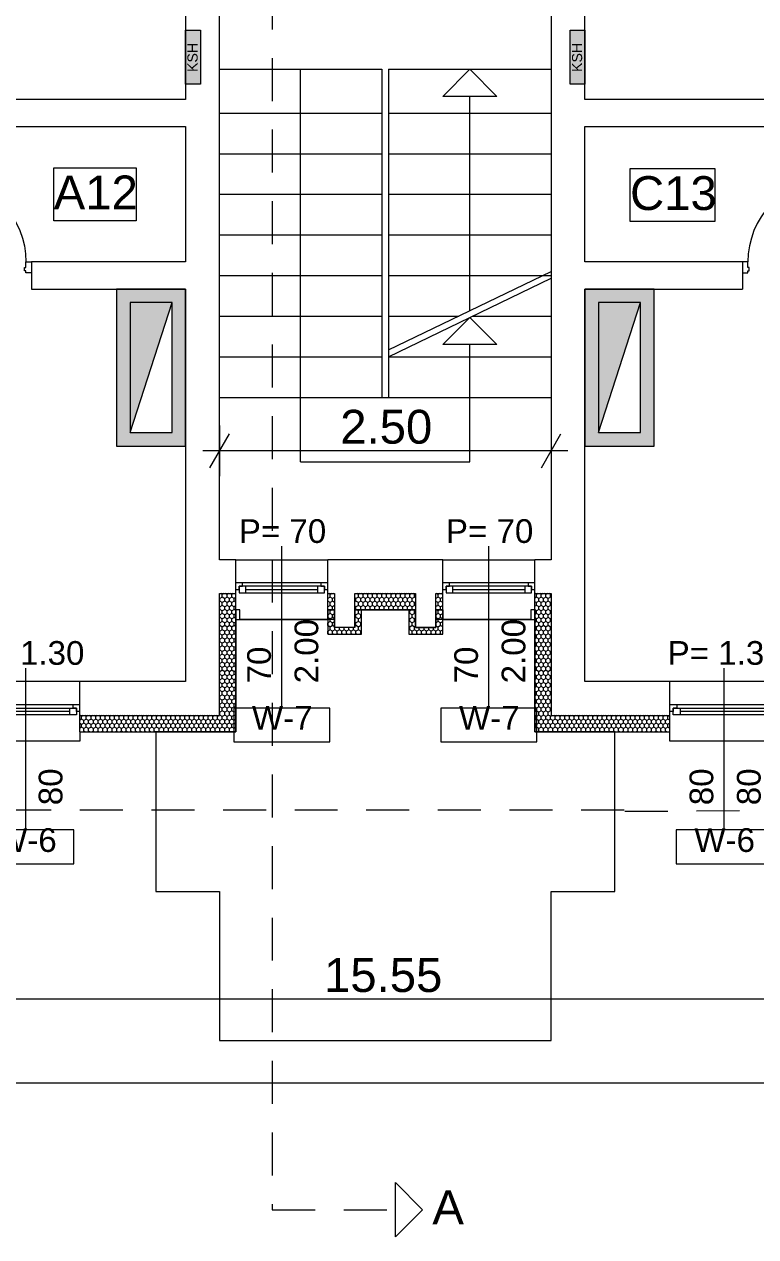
# Model space of a CAD drawing. Header units: feet. Extents: x 2796058 to 2855058, y -67651 to -26651.
# Drawn here: x 2809177 to 2814579, y -59309 to -50353 of the extents above; entities that cross this region are included whole.
import ezdxf
from ezdxf.enums import TextEntityAlignment as Align

# ---------------------------------------------------------------- set-up
doc = ezdxf.new("R2010")
doc.units = ezdxf.units.FT
doc.header["$MEASUREMENT"] = 0
doc.linetypes.add('Long Dashed', pattern=[529.166651, 317.499995, -211.666656])
for name, color, linetype in [('0_muret e jashtme', 7, 'Continuous'), ('Dimensioning - General', 7, 'Continuous'), ('Shell - Roof', 7, 'Continuous')]:
    doc.layers.add(name, color=color, linetype=linetype)
for name, color, linetype, lineweight in [('0_muret e jashtme_Pen_No__1', 7, 'Continuous', 0), ('ARCHICAD Door Markers_Pen_No__60', 230, 'Continuous', 0), ('ARCHICAD Doors_Pen_No__1', 7, 'Continuous', 0), ('ARCHICAD Doors_Pen_No__60', 230, 'Continuous', 0), ('ARCHICAD Window Markers_Pen_No__20', 1, 'Continuous', 0), ('ARCHICAD Windows_Pen_No__20', 1, 'Continuous', 0), ('Dimensioning - General_Pen_No__1', 7, 'Continuous', 0), ('Shell - Roof_Pen_No__1', 7, 'Continuous', 0), ('Shell - Roof_Pen_No__20', 1, 'Continuous', 0), ('Shell - Roof_Pen_No__21', 7, 'Continuous', 0), ('Structural - Bearing_Pen_No__1', 7, 'Continuous', 0), ('Text blocks_Pen_No__1', 7, 'Continuous', 0), ('Text blocks_Pen_No__2', 8, 'Continuous', 0), ('Text blocks_Pen_No__20', 1, 'Continuous', 0)]:
    doc.layers.add(name, color=color, linetype=linetype, lineweight=lineweight)
for name, color, linetype, lineweight, true_color in [('0_muret e jashtme_Pen_No__14', 7, 'Continuous', 0, 0xbd8b17), ('Structural - Bearing_Pen_No__65', 7, 'Continuous', 0, 0x80c2ff), ('Structural - Bearing_Pen_No__82', 7, 'Continuous', 0, 0xaaaaaa)]:
    doc.layers.add(name, color=color, linetype=linetype, lineweight=lineweight, true_color=true_color)
doc.styles.add('GENERATED_STYLE_1', font='arial.ttf')
doc.dimstyles.new('GENERATED_STYLE__2', dxfattribs={"dimtxt": 250, "dimasz": 190, "dimexe": 0.18, "dimexo": 3, "dimgap": 0.09, "dimtad": 1, "dimtih": 1, "dimtoh": 1, "dimlfac": 0.001, "dimzin": 0, "dimdsep": 46, "dimtxsty": 'GENERATED_STYLE_1', "dimblk": 'ARROWHEAD_2', "dimblk1": 'ARROWHEAD_2', "dimblk2": 'ARROWHEAD_2', "dimcen": 0.09, "dimclrd": 7, "dimclre": 7, "dimclrt": 7, "dimadec": 0, "dimazin": 0, "dimtfac": 1, "dimtdec": 4, "dimtmove": 0, "dimatfit": 3, "dimfxl": 1, "dimtolj": 1, "dimtzin": 0, "dimarcsym": 0})
pattern_1 = [(90, (2247653.822, -76424.967), (-34.6410162, 0), [20, -40]), (90, (2247636.502, -76394.967), (-34.6410162, 0), [20, -40]), (150, (2247653.822, -76404.967), (17.320508, 30), [20, -40]), (150, (2247619.18, -76404.967), (17.320508, 30), [20, -40]), (210, (2247653.822, -76424.967), (-17.320508, 30), [20, -40]), (210, (2247619.18, -76424.967), (-17.320508, 30), [20, -40])]

# ---------------------------------------------------------------- blocks, each defined once
blk = doc.blocks.new('Window 22')
at = {"layer": 'ARCHICAD Windows_Pen_No__20', "color": 1, "linetype": 'Continuous', "lineweight": 0}
for p, q in [((-400, 150), (-400, 220)), ((-400, 220), (400, 220)), ((400, 220), (400, 150)), ((-400, 150), (-400, 30)), ((400, 150), (400, 30)), ((-400, 30), (-400, 0)), ((-400, 0), (-375, 0)), ((-400, 0), (-400, -50)), ((-400, 0), (-400, -50)), ((-375, 25), (-325, 25)), ((-375, -25), (-375, 25)), ((-375, 0), (-375, -25)), ((-325, 25), (325, 25)), ((-325, 25), (-325, -25)), ((-325, 25), (325, 25)), ((-325, 0), (325, 0)), ((325, -25), (325, 25)), ((325, 25), (375, 25)), ((375, 25), (375, -25)), ((375, -25), (375, 0)), ((375, 0), (400, 0)), ((400, 30), (400, 0)), ((400, 0), (400, -50)), ((400, 0), (400, -50)), ((-350, -50), (-400, -50)), ((-400, -50), (-400, -220)), ((-375, -25), (-350, -25)), ((-325, -25), (-375, -25)), ((-350, -25), (-350, -50)), ((350, -50), (-350, -50)), ((325, -25), (-325, -25)), ((375, -25), (325, -25)), ((350, -50), (350, -25)), ((350, -25), (375, -25)), ((400, -50), (350, -50)), ((400, -50), (400, -220)), ((-400, -220), (400, -220))]:
    blk.add_line(p, q, dxfattribs=at)
blk = doc.blocks.new('W Marker 22_2')
at = {"layer": 'ARCHICAD Window Markers_Pen_No__20', "color": 1, "linetype": 'Continuous', "lineweight": 0}
for p, q in [((0, -1095), (0, 100)), ((-354.4, -1095), (-354.4, -1345)), ((354.4, -1095), (-354.4, -1095)), ((354.4, -1345), (354.4, -1095)), ((-354.4, -1345), (354.4, -1345))]:
    blk.add_line(p, q, dxfattribs=at)
at = {"layer": 'ARCHICAD Window Markers_Pen_No__20', "color": 1, "lineweight": 0, "style": 'GENERATED_STYLE_1'}
for tag, p in [('AC_MarkerText_2_1', (-27.5, -912.9)), ('AC_MarkerText_2_0', (322.5, -912.9))]:
    blk.add_attdef(tag, text='', height=175, rotation=90, dxfattribs=at).set_placement(p, align=Align.BOTTOM_LEFT)
for tag, p in [('AC_MarkerText_4', (-416.8, 72)), ('AC_MarkerText_1', (-220, -1310.4))]:
    blk.add_attdef(tag, text='', height=175, dxfattribs=at).set_placement(p, align=Align.BOTTOM_LEFT)
blk = doc.blocks.new('Wall_3', base_point=(2804318.2, -55208.5))
at = {"layer": '0_muret e jashtme_Pen_No__14', "linetype": 'Continuous', "lineweight": 0, "true_color": 0xbd8b17}
h = blk.add_hatch(dxfattribs=at)
h.set_pattern_fill('STYROFOAM_SM_INSULATION', color=42, style=0, pattern_type=2)
h.set_pattern_definition(pattern_1)
h.paths.add_polyline_path([(2810618.2, -55458.5), (2809588.4, -55458.5), (2809588.4, -55578.5), (2810738.2, -55578.5)])
at = {"layer": '0_muret e jashtme_Pen_No__1', "color": 7, "linetype": 'Continuous', "lineweight": 0}
for p, q in [((2809588.4, -55378.5), (2809588.4, -55208.5)), ((2809588.4, -55428.5), (2809588.4, -55378.5)), ((2809588.4, -55458.5), (2809588.4, -55428.5)), ((2809588.4, -55458.5), (2810618.2, -55458.5)), ((2809588.4, -55578.5), (2809588.4, -55458.5))]:
    blk.add_line(p, q, dxfattribs=at)
at = {"layer": '0_muret e jashtme_Pen_No__1', "color": 7, "linetype": 'Continuous', "lineweight": 0, "flags": 128}
for points in [[(2810368.2, -55208.5), (2809588.4, -55208.5)], [(2809588.4, -55578.5), (2810738.2, -55578.5)]]:
    blk.add_lwpolyline(points, dxfattribs=at)
at = {"layer": 'ARCHICAD Window Markers_Pen_No__20', "color": 1, "linetype": 'Continuous', "lineweight": 0}
ref = blk.add_blockref('W Marker 22_2', (2809188.4, -55208.5), dxfattribs=at)
ref.add_attrib('AC_MarkerText_1', 'W-6', dxfattribs={"color": 1, "lineweight": 0, "height": 175, "style": 'GENERATED_STYLE_1'}).set_placement((2808968.4, -56518.9), align=Align.BOTTOM_LEFT)
ref.add_attrib('AC_MarkerText_2', '80', dxfattribs={"color": 1, "lineweight": 0, "height": 175, "rotation": 90, "style": 'GENERATED_STYLE_1'}).set_placement((2809510.9, -56121.4), align=Align.BOTTOM_LEFT)
ref.add_attrib('AC_MarkerText_2_1', '80', dxfattribs={"color": 1, "lineweight": 0, "height": 175, "rotation": 90, "style": 'GENERATED_STYLE_1'}).set_placement((2809160.9, -56121.4), align=Align.BOTTOM_LEFT)
ref.add_attrib('AC_MarkerText_4', 'P= 1.30', dxfattribs={"color": 1, "lineweight": 0, "height": 175, "style": 'GENERATED_STYLE_1'}).set_placement((2808771.6, -55136.5), align=Align.BOTTOM_LEFT)
at = {"layer": 'ARCHICAD Windows_Pen_No__20', "color": 1, "linetype": 'Continuous', "lineweight": 0, "zscale": 1000, "rotation": 180}
blk.add_blockref('Window 22', (2809188.4, -55428.5), dxfattribs=at)
blk = doc.blocks.new('Storefront 22_2')
at = {"layer": 'ARCHICAD Doors_Pen_No__60', "color": 230, "linetype": 'Continuous', "lineweight": 0}
for p, q in [((420, 840), (420, 920)), ((420, 920), (460, 920)), ((460, 920), (460, 840)), ((420, 840), (440, 840)), ((420, 80), (420, 840)), ((460, 840), (420, 840)), ((440, 840), (460, 840)), ((440, 80), (440, 840)), ((440, 840), (440, 80)), ((440, 840), (440, 80)), ((460, 840), (460, 80)), ((-500, 0), (-500, -80)), ((-460, 0), (-500, 0)), ((-500, 0), (-500, -80)), ((-500, 0), (-500, -80)), ((-460, -40), (-460, 0)), ((440, 80), (420, 80)), ((420, 0), (420, 80)), ((420, 80), (460, 80)), ((460, 0), (420, 0)), ((460, 80), (440, 80)), ((460, 80), (460, 0)), ((460, 0), (460, -40)), ((500, 0), (460, 0)), ((500, -80), (500, 0)), ((500, 0), (500, -80)), ((500, 0), (500, -80)), ((-500, -80), (-460, -80)), ((-500, -80), (-500, -250)), ((-450, -40), (-460, -40)), ((-460, -80), (-460, -65.4)), ((-460, -65.4), (-450, -65.4)), ((-450, -65.4), (-450, -40)), ((460, -40), (450, -40)), ((450, -40), (450, -65.4)), ((450, -65.4), (460, -65.4)), ((460, -65.4), (460, -80)), ((460, -80), (500, -80)), ((500, -80), (500, -250))]:
    blk.add_line(p, q, dxfattribs=at)
blk.add_arc((460, 0), 920, 92.49191, 180, dxfattribs=at)
blk = doc.blocks.new('D Marker 22_2')
at = {"layer": 'ARCHICAD Door Markers_Pen_No__60', "color": 230, "linetype": 'Continuous', "lineweight": 0}
for p, q in [((0, -1092.9), (0, 300)), ((-327.2, -1092.9), (-327.2, -1407.1)), ((327.2, -1092.9), (-327.2, -1092.9)), ((327.2, -1407.1), (327.2, -1092.9)), ((-327.2, -1407.1), (327.2, -1407.1))]:
    blk.add_line(p, q, dxfattribs=at)
at = {"layer": 'ARCHICAD Door Markers_Pen_No__60', "color": 230, "lineweight": 0, "style": 'GENERATED_STYLE_1'}
for tag, rotation, p in [('AC_MarkerText_3', 270, (-322.5, -327.3)), ('A', 270, (27.5, -327.3)), ('AC_MarkerText_1', 180, (192.8, -1042.5))]:
    blk.add_attdef(tag, text='', height=175, rotation=rotation, dxfattribs=at).set_placement(p, align=Align.BOTTOM_LEFT)
blk = doc.blocks.new('Wall_16', base_point=(2813068.2, -54308.5))
at = {"layer": '0_muret e jashtme_Pen_No__1', "color": 7, "linetype": 'Continuous', "lineweight": 0}
for p, q in [((2813238.2, -49252.1), (2813068.2, -49252.1)), ((2813318.2, -49252.1), (2813238.2, -49252.1)), ((2813238.2, -50252.1), (2813068.2, -50252.1)), ((2813318.2, -50252.1), (2813238.2, -50252.1))]:
    blk.add_line(p, q, dxfattribs=at)
at = {"layer": '0_muret e jashtme_Pen_No__1', "color": 7, "linetype": 'Continuous', "lineweight": 0, "flags": 128}
for points in [[(2813068.2, -49008.5), (2813068.2, -49252.1)], [(2813318.2, -49252.1), (2813318.2, -49008.5)], [(2813068.2, -50252.1), (2813068.2, -54308.5)], [(2813318.2, -50908.5), (2813318.2, -50252.1)], [(2813318.2, -52108.5), (2813318.2, -51108.5)], [(2813318.2, -54308.5), (2813318.2, -52308.5)]]:
    blk.add_lwpolyline(points, dxfattribs=at)
at = {"layer": 'ARCHICAD Door Markers_Pen_No__60', "color": 230, "linetype": 'Continuous', "lineweight": 0}
ref = blk.add_blockref('D Marker 22_2', (2813068.2, -49752.1), dxfattribs=dict(at, rotation=90))
ref.add_attrib('A', '1.00', dxfattribs={"color": 230, "lineweight": 0, "height": 175, "rotation": 360, "style": 'GENERATED_STYLE_1'}).set_placement((2813452.6, -49667.5), align=Align.BOTTOM_LEFT)
ref.add_attrib('AC_MarkerText_1', 'D-2', dxfattribs={"color": 230, "lineweight": 0, "height": 175, "rotation": 90, "style": 'GENERATED_STYLE_1'}).set_placement((2814465.7, -49884.9), align=Align.BOTTOM_LEFT)
ref.add_attrib('AC_MarkerText_3', '2.10', dxfattribs={"color": 230, "lineweight": 0, "height": 175, "rotation": 360, "style": 'GENERATED_STYLE_1'}).set_placement((2813452.6, -50017.5), align=Align.BOTTOM_LEFT)
at = {"layer": 'ARCHICAD Doors_Pen_No__60', "color": 230, "linetype": 'Continuous', "lineweight": 0, "xscale": -1, "zscale": 1000, "rotation": 270}
blk.add_blockref('Storefront 22_2', (2813318.2, -49752.1), dxfattribs=at)
blk = doc.blocks.new('D Marker 22_4')
at = {"layer": 'ARCHICAD Door Markers_Pen_No__60', "color": 230, "linetype": 'Continuous', "lineweight": 0}
for p, q in [((327.2, 1157.1), (-327.2, 1157.1)), ((-327.2, 1157.1), (-327.2, 842.9)), ((327.2, 842.9), (327.2, 1157.1)), ((-327.2, 842.9), (327.2, 842.9)), ((0, 842.9), (0, -550))]:
    blk.add_line(p, q, dxfattribs=at)
at = {"layer": 'ARCHICAD Door Markers_Pen_No__60', "color": 230, "lineweight": 0, "style": 'GENERATED_STYLE_1'}
blk.add_attdef('AC_MarkerText_1', text='', height=175, dxfattribs=at).set_placement((-192.8, 912.5), align=Align.BOTTOM_LEFT)
for tag, p in [('AC_MarkerText_3', (-322.5, 657.1)), ('A', (27.5, 657.1))]:
    blk.add_attdef(tag, text='', height=175, rotation=270, dxfattribs=at).set_placement(p, align=Align.BOTTOM_LEFT)
blk = doc.blocks.new('Wall_17', base_point=(2810618.2, -54308.5))
at = {"layer": '0_muret e jashtme_Pen_No__1', "color": 7, "linetype": 'Continuous', "lineweight": 0}
for p, q in [((2810368.2, -49252.1), (2810448.2, -49252.1)), ((2810448.2, -49252.1), (2810618.2, -49252.1)), ((2810368.2, -50252.1), (2810448.2, -50252.1)), ((2810448.2, -50252.1), (2810618.2, -50252.1))]:
    blk.add_line(p, q, dxfattribs=at)
at = {"layer": '0_muret e jashtme_Pen_No__1', "color": 7, "linetype": 'Continuous', "lineweight": 0, "flags": 128}
for points in [[(2810368.2, -49008.5), (2810368.2, -49252.1)], [(2810618.2, -49252.1), (2810618.2, -49008.5)], [(2810368.2, -50252.1), (2810368.2, -50908.5)], [(2810618.2, -54308.5), (2810618.2, -50252.1)], [(2810368.2, -51108.5), (2810368.2, -52108.5)], [(2810368.2, -52308.5), (2810368.2, -54308.5)]]:
    blk.add_lwpolyline(points, dxfattribs=at)
at = {"layer": 'ARCHICAD Door Markers_Pen_No__60', "color": 230, "linetype": 'Continuous', "lineweight": 0}
ref = blk.add_blockref('D Marker 22_4', (2810368.2, -49752.1), dxfattribs=dict(at, rotation=90))
ref.add_attrib('A', '1.00', dxfattribs={"color": 230, "lineweight": 0, "height": 175, "rotation": 360, "style": 'GENERATED_STYLE_1'}).set_placement((2809768.2, -49667.5), align=Align.BOTTOM_LEFT)
ref.add_attrib('AC_MarkerText_1', 'D-2', dxfattribs={"color": 230, "lineweight": 0, "height": 175, "rotation": 90, "style": 'GENERATED_STYLE_1'}).set_placement((2809515.7, -49884.9), align=Align.BOTTOM_LEFT)
ref.add_attrib('AC_MarkerText_3', '2.10', dxfattribs={"color": 230, "lineweight": 0, "height": 175, "rotation": 360, "style": 'GENERATED_STYLE_1'}).set_placement((2809768.2, -50017.5), align=Align.BOTTOM_LEFT)
at = {"layer": 'ARCHICAD Doors_Pen_No__60', "color": 230, "linetype": 'Continuous', "lineweight": 0, "zscale": 1000, "rotation": 90}
blk.add_blockref('Storefront 22_2', (2810368.2, -49752.1), dxfattribs=at)
blk = doc.blocks.new('Wall_19', base_point=(2813318.2, -55208.5))
at = {"layer": '0_muret e jashtme_Pen_No__14', "linetype": 'Continuous', "lineweight": 0, "true_color": 0xbd8b17}
h = blk.add_hatch(dxfattribs=at)
h.set_pattern_fill('STYROFOAM_SM_INSULATION', color=42, style=0, pattern_type=2)
h.set_pattern_definition(pattern_1)
h.paths.add_polyline_path([(2813068.2, -55458.5), (2812948.2, -55578.5), (2813945.6, -55578.5), (2813945.6, -55458.5)])
at = {"layer": '0_muret e jashtme_Pen_No__1', "color": 7, "linetype": 'Continuous', "lineweight": 0}
for p, q in [((2813945.6, -55378.5), (2813945.6, -55208.5)), ((2813945.6, -55428.5), (2813945.6, -55378.5)), ((2813945.6, -55458.5), (2813945.6, -55428.5)), ((2813068.2, -55458.5), (2813945.6, -55458.5)), ((2813945.6, -55578.5), (2813945.6, -55458.5))]:
    blk.add_line(p, q, dxfattribs=at)
at = {"layer": '0_muret e jashtme_Pen_No__1', "color": 7, "linetype": 'Continuous', "lineweight": 0, "flags": 128}
for points in [[(2813945.6, -55208.5), (2813318.2, -55208.5)], [(2812948.2, -55578.5), (2813945.6, -55578.5)]]:
    blk.add_lwpolyline(points, dxfattribs=at)
at = {"layer": 'ARCHICAD Window Markers_Pen_No__20', "color": 1, "linetype": 'Continuous', "lineweight": 0}
ref = blk.add_blockref('W Marker 22_2', (2814345.6, -55208.5), dxfattribs=at)
ref.add_attrib('AC_MarkerText_1', 'W-6', dxfattribs={"color": 1, "lineweight": 0, "height": 175, "style": 'GENERATED_STYLE_1'}).set_placement((2814125.6, -56518.9), align=Align.BOTTOM_LEFT)
ref.add_attrib('AC_MarkerText_2', '80', dxfattribs={"color": 1, "lineweight": 0, "height": 175, "rotation": 90, "style": 'GENERATED_STYLE_1'}).set_placement((2814668.1, -56121.4), align=Align.BOTTOM_LEFT)
ref.add_attrib('AC_MarkerText_2_1', '80', dxfattribs={"color": 1, "lineweight": 0, "height": 175, "rotation": 90, "style": 'GENERATED_STYLE_1'}).set_placement((2814318.1, -56121.4), align=Align.BOTTOM_LEFT)
ref.add_attrib('AC_MarkerText_4', 'P= 1.30', dxfattribs={"color": 1, "lineweight": 0, "height": 175, "style": 'GENERATED_STYLE_1'}).set_placement((2813928.8, -55136.5), align=Align.BOTTOM_LEFT)
at = {"layer": 'ARCHICAD Windows_Pen_No__20', "color": 1, "linetype": 'Continuous', "lineweight": 0, "zscale": 1000, "rotation": 180}
blk.add_blockref('Window 22', (2814345.6, -55428.5), dxfattribs=at)
blk = doc.blocks.new('Window 22_5')
at = {"layer": 'ARCHICAD Windows_Pen_No__20', "color": 1, "linetype": 'Continuous', "lineweight": 0}
for p, q in [((-340.4, 150), (-340.4, 220)), ((-340.4, 220), (340.4, 220)), ((340.4, 220), (340.4, 150)), ((-340.4, 150), (-340.4, 30)), ((340.4, 150), (340.4, 30)), ((-340.4, 30), (-340.4, 0)), ((-340.4, 0), (-315.4, 0)), ((-340.4, 0), (-340.4, -50)), ((-340.4, 0), (-340.4, -50)), ((-315.4, 25), (-265.4, 25)), ((-315.4, -25), (-315.4, 25)), ((-315.4, 0), (-315.4, -25)), ((-265.4, 25), (265.4, 25)), ((-265.4, 25), (-265.4, -25)), ((-265.4, 25), (265.4, 25)), ((-265.4, 0), (265.4, 0)), ((265.4, -25), (265.4, 25)), ((265.4, 25), (315.4, 25)), ((315.4, 25), (315.4, -25)), ((315.4, -25), (315.4, 0)), ((315.4, 0), (340.4, 0)), ((340.4, 30), (340.4, 0)), ((340.4, 0), (340.4, -50)), ((340.4, 0), (340.4, -50)), ((-290.4, -50), (-340.4, -50)), ((-340.4, -50), (-340.4, -220)), ((-315.4, -25), (-290.4, -25)), ((-265.4, -25), (-315.4, -25)), ((-290.4, -25), (-290.4, -50)), ((290.4, -50), (-290.4, -50)), ((265.4, -25), (-265.4, -25)), ((315.4, -25), (265.4, -25)), ((290.4, -50), (290.4, -25)), ((290.4, -25), (315.4, -25)), ((340.4, -50), (290.4, -50)), ((340.4, -50), (340.4, -220)), ((-340.4, -220), (340.4, -220))]:
    blk.add_line(p, q, dxfattribs=at)
blk = doc.blocks.new('Window 22_6')
at = {"layer": 'ARCHICAD Windows_Pen_No__20', "color": 1, "linetype": 'Continuous', "lineweight": 0}
for p, q in [((-340, 150), (-340, 220)), ((-340, 220), (340, 220)), ((340, 220), (340, 150)), ((-340, 150), (-340, 30)), ((340, 150), (340, 30)), ((-340, 30), (-340, 0)), ((-340, 0), (-315, 0)), ((-340, 0), (-340, -50)), ((-340, 0), (-340, -50)), ((-315, 25), (-265, 25)), ((-315, -25), (-315, 25)), ((-315, 0), (-315, -25)), ((-265, 25), (265, 25)), ((-265, 25), (-265, -25)), ((-265, 25), (265, 25)), ((-265, 0), (265, 0)), ((265, -25), (265, 25)), ((265, 25), (315, 25)), ((315, 25), (315, -25)), ((315, -25), (315, 0)), ((315, 0), (340, 0)), ((340, 30), (340, 0)), ((340, 0), (340, -50)), ((340, 0), (340, -50)), ((-290, -50), (-340, -50)), ((-340, -50), (-340, -220)), ((-315, -25), (-290, -25)), ((-265, -25), (-315, -25)), ((-290, -25), (-290, -50)), ((290, -50), (-290, -50)), ((265, -25), (-265, -25)), ((315, -25), (265, -25)), ((290, -50), (290, -25)), ((290, -25), (315, -25)), ((340, -50), (290, -50)), ((340, -50), (340, -220)), ((-340, -220), (340, -220))]:
    blk.add_line(p, q, dxfattribs=at)
blk = doc.blocks.new('Wall_22', base_point=(2810368.2, -54308.5))
at = {"layer": '0_muret e jashtme_Pen_No__14', "linetype": 'Continuous', "lineweight": 0, "true_color": 0xbd8b17}
h = blk.add_hatch(dxfattribs=at)
h.set_pattern_fill('STYROFOAM_SM_INSULATION', color=42, style=0, pattern_type=2)
h.set_pattern_definition(pattern_1)
h.paths.add_polyline_path([(2810618.2, -54558.5), (2810738.2, -54678.5), (2810738.2, -54558.5)])
h = blk.add_hatch(dxfattribs=at)
h.set_pattern_fill('STYROFOAM_SM_INSULATION', color=42, style=0, pattern_type=2)
h.set_pattern_definition(pattern_1)
h.paths.add_polyline_path([(2811418.2, -54558.5), (2811418.2, -54678.5), (2811468.2, -54678.5), (2811468.2, -54558.5)])
h = blk.add_hatch(dxfattribs=at)
h.set_pattern_fill('STYROFOAM_SM_INSULATION', color=42, style=0, pattern_type=2)
h.set_pattern_definition(pattern_1)
h.paths.add_polyline_path([(2812067.3, -54558.5), (2811618.2, -54558.5), (2811618.2, -54678.5), (2812067.3, -54678.5)])
h = blk.add_hatch(dxfattribs=at)
h.set_pattern_fill('STYROFOAM_SM_INSULATION', color=42, style=0, pattern_type=2)
h.set_pattern_definition(pattern_1)
h.paths.add_polyline_path([(2812267.3, -54558.5), (2812217.3, -54558.5), (2812217.3, -54678.5), (2812267.3, -54678.5)])
h = blk.add_hatch(dxfattribs=at)
h.set_pattern_fill('STYROFOAM_SM_INSULATION', color=42, style=0, pattern_type=2)
h.set_pattern_definition(pattern_1)
h.paths.add_polyline_path([(2813068.2, -54558.5), (2812948.2, -54558.5), (2812948.2, -54678.5)])
at = {"layer": '0_muret e jashtme_Pen_No__1', "color": 7, "linetype": 'Continuous', "lineweight": 0}
for p, q in [((2810738.2, -54478.5), (2810738.2, -54308.5)), ((2811418.2, -54478.5), (2811418.2, -54308.5)), ((2812267.3, -54478.5), (2812267.3, -54308.5)), ((2812948.2, -54478.5), (2812948.2, -54308.5)), ((2810738.2, -54528.5), (2810738.2, -54478.5)), ((2810738.2, -54558.5), (2810738.2, -54528.5)), ((2811418.2, -54528.5), (2811418.2, -54478.5)), ((2811418.2, -54558.5), (2811418.2, -54528.5)), ((2812267.3, -54528.5), (2812267.3, -54478.5)), ((2812267.3, -54558.5), (2812267.3, -54528.5)), ((2812948.2, -54528.5), (2812948.2, -54478.5)), ((2812948.2, -54558.5), (2812948.2, -54528.5)), ((2810618.2, -54558.5), (2810738.2, -54558.5)), ((2810738.2, -54678.5), (2810738.2, -54558.5)), ((2811418.2, -54558.5), (2811468.2, -54558.5)), ((2811418.2, -54678.5), (2811418.2, -54558.5)), ((2811468.2, -54558.5), (2811468.2, -54678.5)), ((2811618.2, -54678.5), (2811618.2, -54558.5)), ((2811618.2, -54558.5), (2812067.3, -54558.5)), ((2812067.3, -54558.5), (2812067.3, -54678.5)), ((2812217.3, -54678.5), (2812217.3, -54558.5)), ((2812217.3, -54558.5), (2812267.3, -54558.5)), ((2812267.3, -54678.5), (2812267.3, -54558.5)), ((2812948.2, -54558.5), (2813068.2, -54558.5)), ((2812948.2, -54678.5), (2812948.2, -54558.5))]:
    blk.add_line(p, q, dxfattribs=at)
at = {"layer": '0_muret e jashtme_Pen_No__1', "color": 7, "linetype": 'Continuous', "lineweight": 0, "flags": 128}
for points in [[(2810738.2, -54308.5), (2810618.2, -54308.5)], [(2812267.3, -54308.5), (2811418.2, -54308.5)], [(2813068.2, -54308.5), (2812948.2, -54308.5)], [(2811418.2, -54678.5), (2811468.2, -54678.5)], [(2811618.2, -54678.5), (2812067.3, -54678.5)], [(2812217.3, -54678.5), (2812267.3, -54678.5)]]:
    blk.add_lwpolyline(points, dxfattribs=at)
at = {"layer": 'ARCHICAD Window Markers_Pen_No__20', "color": 1, "linetype": 'Continuous', "lineweight": 0}
ref = blk.add_blockref('W Marker 22_2', (2811078.2, -54308.5), dxfattribs=at)
ref.add_attrib('iDimensionToShow', '2.00', dxfattribs={"color": 1, "lineweight": 0, "height": 175, "rotation": 90, "style": 'GENERATED_STYLE_1'}).set_placement((2811400.7, -55221.4), align=Align.BOTTOM_LEFT)
ref.add_attrib('AC_MarkerText_1', 'W-7', dxfattribs={"color": 1, "lineweight": 0, "height": 175, "style": 'GENERATED_STYLE_1'}).set_placement((2810858.2, -55616), align=Align.BOTTOM_LEFT)
ref.add_attrib('AC_MarkerText_2', '70', dxfattribs={"color": 1, "lineweight": 0, "height": 175, "rotation": 90, "style": 'GENERATED_STYLE_1'}).set_placement((2811050.7, -55221.4), align=Align.BOTTOM_LEFT)
ref.add_attrib('AC_MarkerText_4', 'P= 70', dxfattribs={"color": 1, "lineweight": 0, "height": 175, "style": 'GENERATED_STYLE_1'}).set_placement((2810761.4, -54236.4), align=Align.BOTTOM_LEFT)
ref = blk.add_blockref('W Marker 22_2', (2812607.8, -54308.5), dxfattribs=at)
ref.add_attrib('iDimensionToShow', '2.00', dxfattribs={"color": 1, "lineweight": 0, "height": 175, "rotation": 90, "style": 'GENERATED_STYLE_1'}).set_placement((2812930.3, -55221.4), align=Align.BOTTOM_LEFT)
ref.add_attrib('AC_MarkerText_1', 'W-7', dxfattribs={"color": 1, "lineweight": 0, "height": 175, "style": 'GENERATED_STYLE_1'}).set_placement((2812387.8, -55616), align=Align.BOTTOM_LEFT)
ref.add_attrib('AC_MarkerText_2', '70', dxfattribs={"color": 1, "lineweight": 0, "height": 175, "rotation": 90, "style": 'GENERATED_STYLE_1'}).set_placement((2812580.3, -55221.4), align=Align.BOTTOM_LEFT)
ref.add_attrib('AC_MarkerText_4', 'P= 70', dxfattribs={"color": 1, "lineweight": 0, "height": 175, "style": 'GENERATED_STYLE_1'}).set_placement((2812290.9, -54236.4), align=Align.BOTTOM_LEFT)
at = {"layer": 'ARCHICAD Windows_Pen_No__20', "color": 1, "linetype": 'Continuous', "lineweight": 0, "xscale": -1, "zscale": 1000, "rotation": 180}
for name, p in [('Window 22_6', (2811078.2, -54528.5)), ('Window 22_5', (2812607.8, -54528.5))]:
    blk.add_blockref(name, p, dxfattribs=at)
blk = doc.blocks.new('Wall_23', base_point=(2813318.2, -55208.5))
at = {"layer": '0_muret e jashtme_Pen_No__14', "linetype": 'Continuous', "lineweight": 0, "true_color": 0xbd8b17}
h = blk.add_hatch(dxfattribs=at)
h.set_pattern_fill('STYROFOAM_SM_INSULATION', color=42, style=0, pattern_type=2)
h.set_pattern_definition(pattern_1)
h.paths.add_polyline_path([(2812948.2, -54678.5), (2812948.2, -55578.5), (2813068.2, -55458.5), (2813068.2, -54558.5)])
at = {"layer": '0_muret e jashtme_Pen_No__1', "color": 7, "linetype": 'Continuous', "lineweight": 0}
blk.add_line((2813068.2, -54558.5), (2813068.2, -55458.5), dxfattribs=at)
at = {"layer": '0_muret e jashtme_Pen_No__1', "color": 7, "linetype": 'Continuous', "lineweight": 0, "flags": 128}
for points in [[(2813318.2, -55208.5), (2813318.2, -54308.5)], [(2812948.2, -54678.5), (2812948.2, -55578.5)]]:
    blk.add_lwpolyline(points, dxfattribs=at)
blk = doc.blocks.new('Wall_24', base_point=(2810368.2, -55208.5))
at = {"layer": '0_muret e jashtme_Pen_No__14', "linetype": 'Continuous', "lineweight": 0, "true_color": 0xbd8b17}
h = blk.add_hatch(dxfattribs=at)
h.set_pattern_fill('STYROFOAM_SM_INSULATION', color=42, style=0, pattern_type=2)
h.set_pattern_definition(pattern_1)
h.paths.add_polyline_path([(2810738.2, -55578.5), (2810738.2, -54678.5), (2810618.2, -54558.5), (2810618.2, -55458.5)])
at = {"layer": '0_muret e jashtme_Pen_No__1', "color": 7, "linetype": 'Continuous', "lineweight": 0}
blk.add_line((2810618.2, -55458.5), (2810618.2, -54558.5), dxfattribs=at)
at = {"layer": '0_muret e jashtme_Pen_No__1', "color": 7, "linetype": 'Continuous', "lineweight": 0, "flags": 128}
for points in [[(2810368.2, -54308.5), (2810368.2, -55208.5)], [(2810738.2, -55578.5), (2810738.2, -54678.5)]]:
    blk.add_lwpolyline(points, dxfattribs=at)
blk = doc.blocks.new('Wall_42', base_point=(2813068.2, -51108.5))
at = {"layer": '0_muret e jashtme_Pen_No__1', "color": 7, "linetype": 'Continuous', "lineweight": 0, "flags": 128}
for points in [[(2815743.2, -50908.5), (2813318.2, -50908.5)], [(2813318.2, -51108.5), (2815318.2, -51108.5)]]:
    blk.add_lwpolyline(points, dxfattribs=at)
blk = doc.blocks.new('Wall_43', base_point=(2804318.2, -51108.5))
at = {"layer": '0_muret e jashtme_Pen_No__1', "color": 7, "linetype": 'Continuous', "lineweight": 0, "flags": 128}
for points in [[(2810368.2, -50908.5), (2807918.2, -50908.5)], [(2808368.2, -51108.5), (2810368.2, -51108.5)]]:
    blk.add_lwpolyline(points, dxfattribs=at)
blk = doc.blocks.new('Storefront 22_4')
at = {"layer": 'ARCHICAD Doors_Pen_No__1', "color": 7, "linetype": 'Continuous', "lineweight": 0}
for p, q in [((270, 540), (270, 620)), ((270, 620), (310, 620)), ((270, 540), (290, 540)), ((270, 80), (270, 540)), ((310, 540), (270, 540)), ((290, 540), (310, 540)), ((290, 80), (290, 540)), ((290, 540), (290, 80)), ((290, 540), (290, 80)), ((310, 620), (310, 540)), ((310, 540), (310, 80)), ((-350, 0), (-350, -80)), ((-310, 0), (-350, 0)), ((-350, 0), (-350, -80)), ((-350, 0), (-350, -80)), ((-310, -40), (-310, 0)), ((290, 80), (270, 80)), ((270, 0), (270, 80)), ((270, 80), (310, 80)), ((310, 0), (270, 0)), ((310, 80), (290, 80)), ((310, 80), (310, 0)), ((310, 0), (310, -40)), ((350, 0), (310, 0)), ((350, -80), (350, 0)), ((350, 0), (350, -80)), ((350, 0), (350, -80)), ((-350, -80), (-310, -80)), ((-350, -80), (-350, -200)), ((-300, -40), (-310, -40)), ((-310, -80), (-310, -65.4)), ((-310, -65.4), (-300, -65.4)), ((-300, -65.4), (-300, -40)), ((310, -40), (300, -40)), ((300, -40), (300, -65.4)), ((300, -65.4), (310, -65.4)), ((310, -65.4), (310, -80)), ((310, -80), (350, -80)), ((350, -80), (350, -200))]:
    blk.add_line(p, q, dxfattribs=at)
blk.add_arc((310, 0), 620, 93.69907, 180, dxfattribs=at)
blk = doc.blocks.new('Wall_47', base_point=(2815318.2, -52108.5))
at = {"layer": '0_muret e jashtme_Pen_No__1', "color": 7, "linetype": 'Continuous', "lineweight": 0}
for p, q in [((2814481.7, -52108.5), (2814481.7, -52188.5)), ((2815181.7, -52108.5), (2815181.7, -52188.5)), ((2814481.7, -52188.5), (2814481.7, -52308.5)), ((2815181.7, -52188.5), (2815181.7, -52308.5))]:
    blk.add_line(p, q, dxfattribs=at)
at = {"layer": '0_muret e jashtme_Pen_No__1', "color": 7, "linetype": 'Continuous', "lineweight": 0, "flags": 128}
for points in [[(2814481.7, -52108.5), (2813318.2, -52108.5)], [(2815318.2, -52108.5), (2815181.7, -52108.5)], [(2813318.2, -52308.5), (2814481.7, -52308.5)], [(2815181.7, -52308.5), (2815518.2, -52308.5)]]:
    blk.add_lwpolyline(points, dxfattribs=at)
at = {"layer": 'ARCHICAD Doors_Pen_No__1', "color": 7, "linetype": 'Continuous', "lineweight": 0, "zscale": 1000}
blk.add_blockref('Storefront 22_4', (2814831.7, -52108.5), dxfattribs=at)
blk = doc.blocks.new('Wall_49', base_point=(2808368.2, -52108.5))
at = {"layer": '0_muret e jashtme_Pen_No__1', "color": 7, "linetype": 'Continuous', "lineweight": 0}
for p, q in [((2808529.1, -52108.5), (2808529.1, -52188.5)), ((2809229.1, -52108.5), (2809229.1, -52188.5)), ((2808529.1, -52188.5), (2808529.1, -52308.5)), ((2809229.1, -52188.5), (2809229.1, -52308.5))]:
    blk.add_line(p, q, dxfattribs=at)
at = {"layer": '0_muret e jashtme_Pen_No__1', "color": 7, "linetype": 'Continuous', "lineweight": 0, "flags": 128}
for points in [[(2808529.1, -52108.5), (2808368.2, -52108.5)], [(2810368.2, -52108.5), (2809229.1, -52108.5)], [(2808168.2, -52308.5), (2808529.1, -52308.5)], [(2809229.1, -52308.5), (2810368.2, -52308.5)]]:
    blk.add_lwpolyline(points, dxfattribs=at)
at = {"layer": 'ARCHICAD Doors_Pen_No__1', "color": 7, "linetype": 'Continuous', "lineweight": 0, "xscale": -1, "zscale": 1000}
blk.add_blockref('Storefront 22_4', (2808879.1, -52108.5), dxfattribs=at)
blk = doc.blocks.new('Wall_54', base_point=(2812217.3, -54308.5))
at = {"layer": '0_muret e jashtme_Pen_No__1', "color": 7, "linetype": 'Continuous', "lineweight": 0}
for p, q in [((2812067.3, -54558.5), (2812067.3, -54678.5)), ((2812217.3, -54678.5), (2812217.3, -54558.5))]:
    blk.add_line(p, q, dxfattribs=at)
at = {"layer": '0_muret e jashtme_Pen_No__1', "color": 7, "linetype": 'Continuous', "lineweight": 0, "flags": 128}
for points in [[(2812067.3, -54678.5), (2812067.3, -54808.5)], [(2812217.3, -54808.5), (2812217.3, -54678.5)], [(2812067.3, -54808.5), (2812217.3, -54808.5)]]:
    blk.add_lwpolyline(points, dxfattribs=at)
blk = doc.blocks.new('Wall_55', base_point=(2811468.2, -54308.5))
at = {"layer": '0_muret e jashtme_Pen_No__1', "color": 7, "linetype": 'Continuous', "lineweight": 0}
for p, q in [((2811468.2, -54558.5), (2811468.2, -54678.5)), ((2811618.2, -54678.5), (2811618.2, -54558.5))]:
    blk.add_line(p, q, dxfattribs=at)
at = {"layer": '0_muret e jashtme_Pen_No__1', "color": 7, "linetype": 'Continuous', "lineweight": 0, "flags": 128}
for points in [[(2811468.2, -54678.5), (2811468.2, -54808.5)], [(2811618.2, -54808.5), (2811618.2, -54678.5)], [(2811618.2, -54808.5), (2811468.2, -54808.5)]]:
    blk.add_lwpolyline(points, dxfattribs=at)
blk = doc.blocks.new('Line_3', base_point=(2812468.2, -53584.6))
at = {"layer": 'Shell - Roof_Pen_No__1', "color": 7, "linetype": 'Continuous', "lineweight": 0}
for p, q in [((2812468.2, -52518.5), (2812268.2, -52718.5)), ((2812468.2, -52518.5), (2812668.2, -52718.5)), ((2812668.2, -52718.5), (2812268.2, -52718.5)), ((2812468.2, -53584.6), (2812468.2, -52718.5))]:
    blk.add_line(p, q, dxfattribs=at)
blk = doc.blocks.new('Line_4', base_point=(2812468.2, -52468.5))
at = {"layer": 'Shell - Roof_Pen_No__1', "color": 7, "linetype": 'Continuous', "lineweight": 0}
for p, q in [((2812468.2, -50685.2), (2812268.2, -50885.2)), ((2812468.2, -50685.2), (2812668.2, -50885.2)), ((2812668.2, -50885.2), (2812268.2, -50885.2)), ((2812468.2, -52468.5), (2812468.2, -50885.2))]:
    blk.add_line(p, q, dxfattribs=at)
blk = doc.blocks.new('Line_6', base_point=(2811008.2, -59109))
at = {"layer": 'Shell - Roof_Pen_No__20', "color": 1, "linetype": 'Continuous', "lineweight": 0}
for p, q in [((2812118.5, -59109), (2811918.5, -58909)), ((2811918.5, -59309), (2811918.5, -58909)), ((2812118.5, -59109), (2811918.5, -59309))]:
    blk.add_line(p, q, dxfattribs=at)
at = {"layer": 'Shell - Roof_Pen_No__20', "color": 1, "linetype": 'Long Dashed', "lineweight": 0}
blk.add_line((2811008.2, -59109), (2811918.5, -59109), dxfattribs=at)
blk = doc.blocks.new('*D95', base_point=(2247653.8, -76425))
at = {"layer": 'Dimensioning - General_Pen_No__1', "color": 7, "linetype": 'Continuous', "lineweight": 0, "transparency": 16777216}
for p, q in [((2804068.2, -57987), (2804068.2, -58362)), ((2835168.2, -57987), (2835168.2, -58362)), ((2804140.3, -58049.5), (2803996, -58299.5)), ((2835096, -58299.5), (2835240.3, -58049.5)), ((2804068.2, -58174.5), (2803945.9, -58174.5)), ((2835168.2, -58174.5), (2804068.2, -58174.5)), ((2835290.4, -58174.5), (2835168.2, -58174.5))]:
    blk.add_line(p, q, dxfattribs=at)
at = {"layer": 'Dimensioning - General_Pen_No__1', "color": 7, "lineweight": 0, "transparency": 16777216, "insert": (2819190.7, -58124.5), "char_height": 250, "attachment_point": 7, "style": 'GENERATED_STYLE_1'}
blk.add_mtext('\\A1;31.20', dxfattribs=at)
blk = doc.blocks.new('ARROWHEAD_2')
at = {"color": 0, "linetype": 'Continuous', "lineweight": 0}
for p, q in [((-0.378, -0.655), (0.378, 0.655)), ((0, 0), (-1, 0))]:
    blk.add_line(p, q, dxfattribs=at)
blk = doc.blocks.new('*D96', base_point=(2247653.8, -76425))
at = {"layer": 'Dimensioning - General_Pen_No__1', "color": 7, "linetype": 'Continuous', "lineweight": 0, "transparency": 16777216}
for p, q in [((2810690.3, -53379.2), (2810546, -53629.2)), ((2810618.2, -53316.7), (2810618.2, -53691.7)), ((2812996, -53629.2), (2813140.3, -53379.2)), ((2813068.2, -53316.7), (2813068.2, -53691.7)), ((2810618.2, -53504.2), (2810495.9, -53504.2)), ((2813068.2, -53504.2), (2810618.2, -53504.2)), ((2813190.4, -53504.2), (2813068.2, -53504.2))]:
    blk.add_line(p, q, dxfattribs=at)
at = {"layer": 'Dimensioning - General_Pen_No__1', "color": 7, "lineweight": 0, "transparency": 16777216, "insert": (2811510.6, -53454.2), "char_height": 250, "attachment_point": 7, "style": 'GENERATED_STYLE_1'}
blk.add_mtext('\\A1;2.50', dxfattribs=at)
blk = doc.blocks.new('*D98', base_point=(2247653.8, -76425))
at = {"layer": 'Dimensioning - General_Pen_No__1', "color": 7, "linetype": 'Continuous', "lineweight": 0, "transparency": 16777216}
for p, q in [((2819568.2, -57367), (2819568.2, -57742)), ((2819496, -57679.5), (2819640.3, -57429.5)), ((2819596, -57679.5), (2819740.3, -57429.5)), ((2819568.2, -57554.5), (2804068.2, -57554.5)), ((2819668.2, -57554.5), (2819568.2, -57554.5))]:
    blk.add_line(p, q, dxfattribs=at)
blk = doc.blocks.new('*D99', base_point=(2247653.8, -76425))
at = {"layer": 'Dimensioning - General_Pen_No__1', "color": 7, "linetype": 'Continuous', "lineweight": 0, "transparency": 16777216}
for p, q in [((2804068.2, -57367), (2804068.2, -57742)), ((2804140.3, -57429.5), (2803996, -57679.5)), ((2819496, -57679.5), (2819640.3, -57429.5)), ((2804068.2, -57554.5), (2803945.9, -57554.5)), ((2819568.2, -57554.5), (2804068.2, -57554.5))]:
    blk.add_line(p, q, dxfattribs=at)
at = {"layer": 'Dimensioning - General_Pen_No__1', "color": 7, "lineweight": 0, "transparency": 16777216, "insert": (2811390.7, -57504.5), "char_height": 250, "attachment_point": 7, "style": 'GENERATED_STYLE_1'}
blk.add_mtext('\\A1;15.55', dxfattribs=at)

msp = doc.modelspace()

# ---------------------------------------------------------------- hatches: boundary and pattern name
at = {"layer": '0_muret e jashtme_Pen_No__14', "linetype": 'Continuous', "lineweight": 0, "true_color": 0xbd8b17}
h = msp.add_hatch(dxfattribs=at)
h.set_pattern_fill('STYROFOAM_SM_INSULATION', color=42, style=0, pattern_type=2)
h.set_pattern_definition(pattern_1)
h.paths.add_polyline_path([(2811618.173, -54678.549), (2811618.173, -54808.549), (2811468.173, -54808.549), (2811468.173, -54678.549), (2811450.713, -54678.549), (2811418.173, -54678.549), (2811418.173, -54748.549), (2811418.173, -54858.549), (2811668.173, -54858.549), (2811668.173, -54678.549)])
h = msp.add_hatch(dxfattribs=at)
h.set_pattern_fill('STYROFOAM_SM_INSULATION', color=42, style=0, pattern_type=2)
h.set_pattern_definition(pattern_1)
h.paths.add_polyline_path([(2812067.33, -54678.549), (2812017.33, -54678.549), (2812017.33, -54858.549), (2812267.33, -54858.549), (2812267.33, -54748.549), (2812267.33, -54678.549), (2812236.589, -54678.549), (2812217.33, -54678.549), (2812217.33, -54808.549), (2812067.33, -54808.549)])
at = {"layer": 'Structural - Bearing_Pen_No__1', "linetype": 'Continuous', "lineweight": 0}
h = msp.add_hatch(color=9, dxfattribs=at)
h.paths.add_polyline_path([(2810368.173, -52308.549), (2809858.173, -52308.549), (2809858.173, -53468.549), (2810368.173, -53468.549)])
h.paths.add_polyline_path([(2809958.173, -53368.549), (2810268.173, -53368.549), (2810268.173, -52408.549), (2809958.173, -52408.549)], flags=0)
h = msp.add_hatch(color=9, dxfattribs=at)
h.paths.add_polyline_path([(2813828.173, -52308.549), (2813318.173, -52308.549), (2813318.173, -53468.549), (2813828.173, -53468.549)])
h.paths.add_polyline_path([(2813418.173, -53368.549), (2813728.173, -53368.549), (2813728.173, -52408.549), (2813418.173, -52408.549)], flags=0)
for points in [[(2809958.173, -53368.549), (2810268.173, -52408.549), (2809958.173, -52408.549)], [(2813418.173, -53368.549), (2813728.173, -52408.549), (2813418.173, -52408.549)]]:
    msp.add_hatch(color=8, dxfattribs=at).paths.add_polyline_path(points)
at = {"layer": 'Structural - Bearing_Pen_No__65', "linetype": 'Continuous', "lineweight": 0, "true_color": 0x80c2ff}
for points in [[(2810478.173, -50795.713), (2810368.173, -50795.713), (2810368.173, -50395.713), (2810478.173, -50395.713)], [(2813318.173, -50795.713), (2813208.173, -50795.713), (2813208.173, -50395.713), (2813318.173, -50395.713)]]:
    msp.add_hatch(color=151, dxfattribs=at).paths.add_polyline_path(points)

# ---------------------------------------------------------------- linework, layer by layer
at = {"layer": '0_muret e jashtme_Pen_No__1', "color": 7, "linetype": 'Continuous', "lineweight": 0, "flags": 128}
for points in [[(2811618.173, -54678.549), (2811618.173, -54808.549), (2811468.173, -54808.549), (2811468.173, -54678.549), (2811450.713, -54678.549), (2811418.173, -54678.549), (2811418.173, -54748.549), (2811418.173, -54858.549), (2811668.173, -54858.549), (2811668.173, -54678.549)], [(2812067.33, -54678.549), (2812017.33, -54678.549), (2812017.33, -54858.549), (2812267.33, -54858.549), (2812267.33, -54748.549), (2812267.33, -54678.549), (2812236.589, -54678.549), (2812217.33, -54678.549), (2812217.33, -54808.549), (2812067.33, -54808.549)]]:
    msp.add_lwpolyline(points, close=True, dxfattribs=at)
at = {"layer": 'Shell - Roof_Pen_No__1', "color": 7, "linetype": 'Continuous', "lineweight": 0}
for p, q in [((2810368.173, -50395.713), (2810478.173, -50395.713)), ((2810368.173, -50795.713), (2810368.173, -50395.713)), ((2810478.173, -50395.713), (2810478.173, -50795.713)), ((2813208.173, -50395.713), (2813318.173, -50395.713)), ((2813208.173, -50795.713), (2813208.173, -50395.713)), ((2813318.173, -50395.713), (2813318.173, -50795.713)), ((2810618.173, -50685.206), (2811818.173, -50685.206)), ((2811218.173, -53584.613), (2811218.173, -50685.206)), ((2811868.173, -50685.206), (2813068.173, -50685.206)), ((2811868.173, -50685.206), (2811868.173, -51608.549)), ((2810478.173, -50795.713), (2810368.173, -50795.713)), ((2813318.173, -50795.713), (2813208.173, -50795.713)), ((2810618.173, -51008.549), (2811818.173, -51008.549)), ((2811868.173, -51008.549), (2813068.173, -51008.549)), ((2810618.173, -51308.549), (2811818.173, -51308.549)), ((2811868.173, -51308.549), (2813068.173, -51308.549)), ((2811868.173, -51608.549), (2813068.173, -51608.549)), ((2811868.173, -51908.549), (2813068.173, -51908.549)), ((2811868.173, -52758.549), (2813068.173, -52178.549)), ((2811868.173, -52208.549), (2813068.173, -52208.549)), ((2811868.173, -52808.549), (2813068.173, -52228.549)), ((2810368.173, -52308.549), (2809858.173, -52308.549)), ((2809858.173, -52308.549), (2809858.173, -53468.549)), ((2810368.173, -53468.549), (2810368.173, -52308.549)), ((2813828.173, -52308.549), (2813318.173, -52308.549)), ((2813318.173, -52308.549), (2813318.173, -53468.549)), ((2813828.173, -53468.549), (2813828.173, -52308.549)), ((2811868.173, -52508.549), (2812385.414, -52508.549)), ((2809858.173, -53468.549), (2810368.173, -53468.549)), ((2813318.173, -53468.549), (2813828.173, -53468.549)), ((2811218.173, -53584.613), (2812468.173, -53584.613))]:
    msp.add_line(p, q, dxfattribs=at)
at = {"layer": 'Shell - Roof_Pen_No__20', "color": 1, "linetype": 'Long Dashed', "lineweight": 0}
msp.add_line((2811008.21, -39489.514), (2811008.21, -59108.963), dxfattribs=at)
at = {"layer": 'Shell - Roof_Pen_No__21', "color": 7, "linetype": 'Continuous', "lineweight": 0}
for p, q in [((2811818.173, -50685.206), (2811818.173, -53108.549)), ((2810618.173, -51608.549), (2811818.173, -51608.549)), ((2811868.173, -51608.549), (2811868.173, -53108.549)), ((2810618.173, -51908.549), (2811818.173, -51908.549)), ((2810618.173, -52208.549), (2811818.173, -52208.549)), ((2810618.173, -52508.549), (2811818.173, -52508.549)), ((2812488.863, -52508.549), (2813068.173, -52508.549)), ((2810618.173, -52808.549), (2811818.173, -52808.549)), ((2811868.173, -52808.549), (2813068.173, -52808.549)), ((2810618.173, -53108.549), (2813068.173, -53108.549))]:
    msp.add_line(p, q, dxfattribs=at)
at = {"layer": 'Shell - Roof_Pen_No__21', "color": 7, "linetype": 'Long Dashed', "lineweight": 0}
for p, q in [((2813608.105, -56158.549), (2808118.173, -56158.549)), ((2815518.173, -56158.549), (2813538.173, -56168.79))]:
    msp.add_line(p, q, dxfattribs=at)
at = {"layer": 'Structural - Bearing_Pen_No__1', "color": 7, "linetype": 'Continuous', "lineweight": 0, "flags": 128}
for points in [[(2810478.173, -50795.713), (2810368.173, -50795.713), (2810368.173, -50395.713), (2810478.173, -50395.713)], [(2813318.173, -50795.713), (2813208.173, -50795.713), (2813208.173, -50395.713), (2813318.173, -50395.713)], [(2810368.173, -52308.549), (2809858.173, -52308.549), (2809858.173, -53468.549), (2810368.173, -53468.549)], [(2813828.173, -52308.549), (2813318.173, -52308.549), (2813318.173, -53468.549), (2813828.173, -53468.549)], [(2809958.173, -53368.549), (2810268.173, -53368.549), (2810268.173, -52408.549), (2809958.173, -52408.549)], [(2809958.173, -53368.549), (2810268.173, -52408.549), (2809958.173, -52408.549)], [(2813418.173, -53368.549), (2813728.173, -53368.549), (2813728.173, -52408.549), (2813418.173, -52408.549)], [(2813418.173, -53368.549), (2813728.173, -52408.549), (2813418.173, -52408.549)]]:
    msp.add_lwpolyline(points, close=True, dxfattribs=at)
at = {"layer": 'Structural - Bearing_Pen_No__82', "color": 253, "linetype": 'Continuous', "lineweight": 0, "true_color": 0xaaaaaa, "flags": 128}
msp.add_lwpolyline([(2810148.173, -55578.549), (2810148.173, -56759.03), (2810618.173, -56759.03), (2810618.173, -57858.549), (2811008.21, -57858.549), (2813068.173, -57858.549), (2813068.173, -56759.03), (2813538.173, -56759.03), (2813538.173, -55578.549), (2813018.173, -55578.549), (2812948.173, -55578.549), (2812948.173, -54678.549), (2812918.173, -54678.549), (2812918.173, -54748.549), (2812217.33, -54748.549), (2812217.33, -54808.549), (2812067.33, -54808.549), (2812067.33, -54678.549), (2811618.173, -54678.549), (2811618.173, -54808.549), (2811468.173, -54808.549), (2811468.173, -54748.549), (2810768.173, -54748.549), (2810768.173, -54678.549), (2810738.173, -54678.549), (2810738.173, -55578.549), (2810668.173, -55578.549)], close=True, dxfattribs=at)
at = {"layer": 'Text blocks_Pen_No__2', "color": 8, "linetype": 'Continuous', "lineweight": 0, "flags": 128}
for points in [[(2809394.293, -51412.747), (2810002.294, -51412.747), (2810002.294, -51805.605), (2809394.293, -51805.605)], [(2813650.898, -51417.659), (2814277.186, -51417.659), (2814277.186, -51810.517), (2813650.898, -51810.517)]]:
    msp.add_lwpolyline(points, close=True, dxfattribs=at)

# ---------------------------------------------------------------- block references
at = {"layer": '0_muret e jashtme', "color": 7, "lineweight": 0}
for name, p in [('Wall_17', (2810618.173, -54308.549)), ('Wall_16', (2813068.173, -54308.549)), ('Wall_43', (2804318.173, -51108.549)), ('Wall_42', (2813068.173, -51108.549)), ('Wall_49', (2808368.173, -52108.549)), ('Wall_47', (2815318.173, -52108.549)), ('Wall_22', (2810368.173, -54308.549)), ('Wall_24', (2810368.173, -55208.549)), ('Wall_23', (2813318.173, -55208.549)), ('Wall_3', (2804318.173, -55208.549)), ('Wall_19', (2813318.173, -55208.549)), ('Wall_55', (2811468.173, -54308.549)), ('Wall_54', (2812217.33, -54308.549))]:
    msp.add_blockref(name, p, dxfattribs=at)
at = {"layer": 'Shell - Roof', "color": 7, "linetype": 'Continuous', "lineweight": 0}
for name, p in [('Line_4', (2812468.173, -52468.549)), ('Line_3', (2812468.173, -53584.613))]:
    msp.add_blockref(name, p, dxfattribs=at)
at = {"layer": 'Shell - Roof', "color": 1, "linetype": 'Long Dashed', "lineweight": 0}
msp.add_blockref('Line_6', (2811008.21, -59108.963), dxfattribs=at)

# ---------------------------------------------------------------- texts
at = {"layer": 'Text blocks_Pen_No__1', "color": 7, "linetype": 'Continuous', "lineweight": 0, "char_height": 75, "attachment_point": 1, "rotation": 90, "style": 'GENERATED_STYLE_1'}
for insert in [(2810382.091, -50705.173), (2813222.091, -50705.173)]:
    msp.add_mtext('\\A1;KSH', dxfattribs=dict(at, insert=insert))
at = {"layer": 'Text blocks_Pen_No__2', "color": 8, "linetype": 'Continuous', "lineweight": 0, "char_height": 250, "attachment_point": 1, "style": 'GENERATED_STYLE_1'}
for s, insert in [('\\A1;A12', (2809394.293, -51469.89)), ('\\A1;C13', (2813650.898, -51474.802))]:
    msp.add_mtext(s, dxfattribs=dict(at, insert=insert))
at = {"layer": 'Text blocks_Pen_No__20', "color": 1, "linetype": 'Continuous', "lineweight": 0, "insert": (2812190.809, -58966.545), "char_height": 250, "attachment_point": 1, "style": 'GENERATED_STYLE_1'}
msp.add_mtext('\\A1;A', dxfattribs=at)

# ---------------------------------------------------------------- dimensions: what is measured, and where the dimension line sits
at = {"layer": 'Dimensioning - General', "color": 7, "linetype": 'Continuous', "lineweight": 0}
for base, p1, p2, text, picture, middle in [((2810618.173, -53504.166), (2813068.173, -57758.549), (2810618.173, -57758.549), '2.50', '*D96', (2811835.307, -53329.166)), ((2804068.173, -57554.478), (2819568.173, -57020.281), (2804068.173, -58174.535), '15.55', '*D99', (2811810.745, -57379.478)), ((2804068.173, -58174.535), (2835168.173, -57676.807), (2804068.173, -57676.807), '31.20', '*D95', (2819610.745, -57999.535))]:
    dim = msp.add_linear_dim(base=base, p1=p1, p2=p2, angle=180, text=text, dimstyle='GENERATED_STYLE__2', dxfattribs=at)
    dim.commit()
    dim.dimension.update_dxf_attribs({"geometry": picture, "text_midpoint": middle, "dimtype": 160})
dim = msp.add_linear_dim(base=(2819568.173, -57554.478), p1=(2819668.173, -57020.281), p2=(2819568.173, -57020.281), angle=180, dimstyle='GENERATED_STYLE__2', dxfattribs=at)
dim.commit()
dim.dimension.update_dxf_attribs({"geometry": '*D98', "text_midpoint": (2819931.012, -57379.478), "dimtype": 160})

doc.saveas('drawing.dxf')
